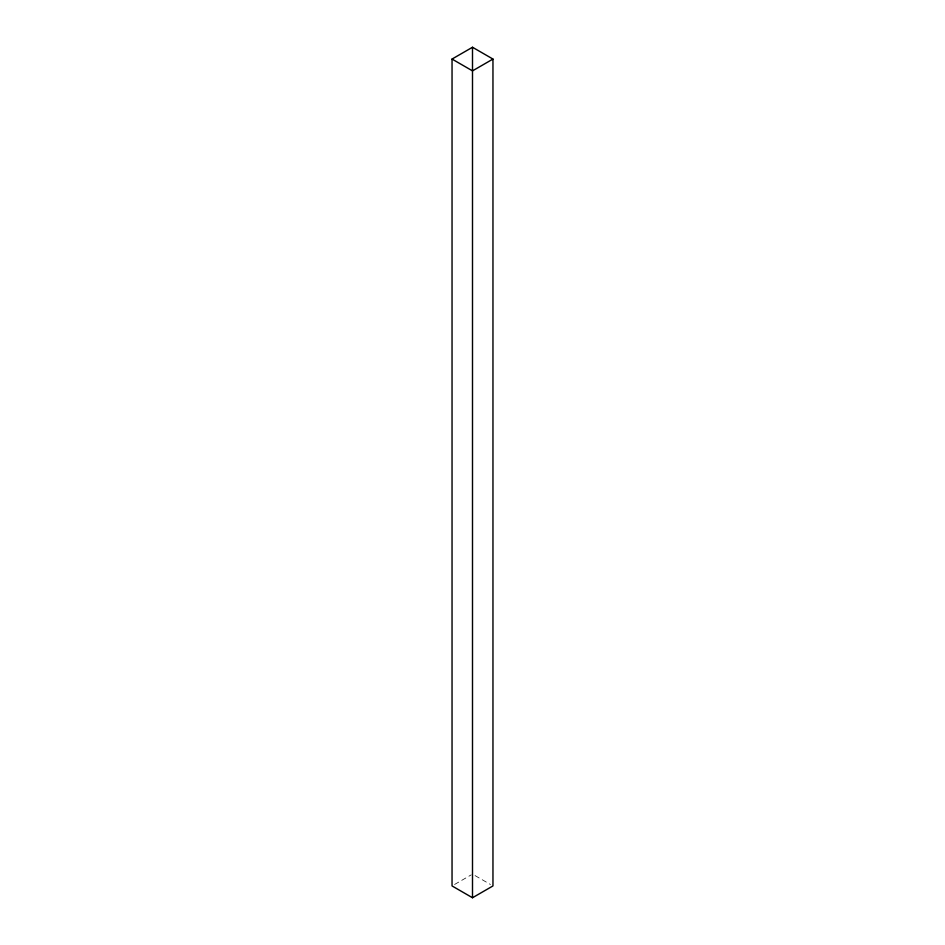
<?xml version="1.0" encoding="UTF-8"?>
<svg xmlns="http://www.w3.org/2000/svg" width="945" height="945" viewBox="0 0 945 945"><rect width="100%" height="100%" fill="white"/><g stroke="black" fill="none" stroke-linecap="round" stroke-linejoin="round"><path stroke-width="0.71" stroke-dasharray="4.72 3.54" d="M454.592 884.461L471.224 874.869M475.063 875.602L490.408 884.461"/><path stroke-width="1.42" d="M452.041 59.062L472.5 47.25L492.959 59.062L492.959 885.937L472.5 897.75L452.041 885.937L452.041 59.062L472.5 70.875L492.959 59.062M472.5 47.25L472.5 897.75"/></g></svg>
